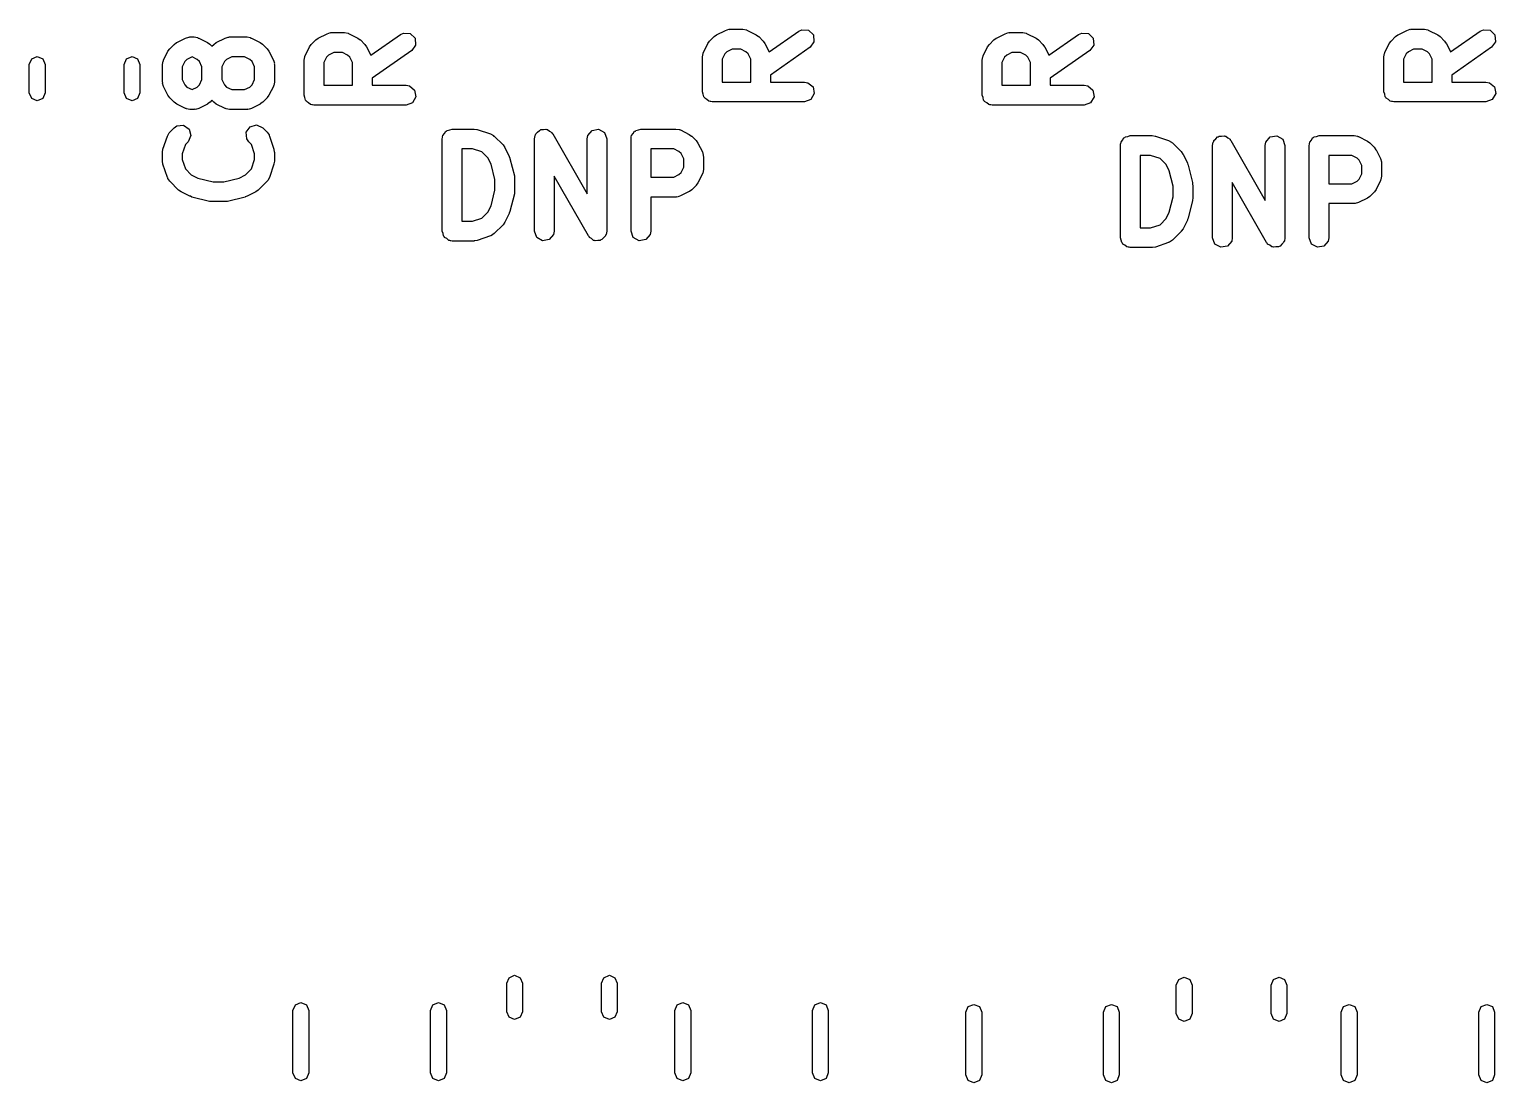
# Model space of a CAD drawing. Extents: x 72 to 186, y -144 to -85.
# Drawn here: x 111.56 to 122.69, y -112.82 to -104.83 of the extents above; entities that cross this region are included whole.
import ezdxf

# ---------------------------------------------------------------- set-up
doc = ezdxf.new("R2010")
doc.units = 0
doc.layers.add('BLACK', color=7, linetype='CONTINUOUS')

msp = doc.modelspace()

# ---------------------------------------------------------------- linework, layer by layer
at = {"layer": 'BLACK', "linetype": 'CONTINUOUS'}
for p, q in [((112.674, -104.925), (112.741, -104.891)), ((112.741, -104.891), (112.766, -104.884)), ((112.766, -104.884), (112.77, -104.885)), ((112.77, -104.885), (112.774, -104.883)), ((112.774, -104.883), (112.808, -104.883)), ((112.808, -104.883), (112.833, -104.888)), ((112.833, -104.888), (112.837, -104.891)), ((112.837, -104.891), (112.841, -104.891)), ((112.841, -104.891), (112.908, -104.925)), ((112.974, -104.925), (113.041, -104.891)), ((113.041, -104.891), (113.066, -104.884)), ((113.066, -104.884), (113.07, -104.885)), ((113.07, -104.885), (113.074, -104.883)), ((113.074, -104.883), (113.208, -104.883)), ((113.208, -104.883), (113.233, -104.888)), ((113.233, -104.888), (113.237, -104.891)), ((113.237, -104.891), (113.241, -104.891)), ((113.241, -104.891), (113.308, -104.925)), ((113.748, -104.892), (113.749, -104.891)), ((113.749, -104.891), (113.816, -104.858)), ((113.816, -104.858), (113.841, -104.85)), ((113.841, -104.85), (113.845, -104.852)), ((113.845, -104.852), (113.849, -104.85)), ((113.849, -104.85), (113.949, -104.85)), ((113.949, -104.85), (113.975, -104.855)), ((113.975, -104.855), (113.978, -104.857)), ((113.978, -104.857), (113.983, -104.858)), ((113.983, -104.858), (114.05, -104.891)), ((114.05, -104.891), (114.068, -104.905)), ((114.148, -105.021), (114.373, -104.864)), ((114.373, -104.864), (114.397, -104.853)), ((114.397, -104.853), (114.448, -104.857)), ((114.448, -104.857), (114.484, -104.893)), ((116.721, -104.914), (116.755, -104.88)), ((116.755, -104.88), (116.773, -104.867)), ((116.773, -104.867), (116.774, -104.866)), ((116.774, -104.866), (116.841, -104.833)), ((116.841, -104.833), (116.866, -104.825)), ((116.866, -104.825), (116.87, -104.827)), ((116.87, -104.827), (116.874, -104.825)), ((116.874, -104.825), (116.974, -104.825)), ((116.974, -104.825), (117, -104.83)), ((117, -104.83), (117.003, -104.832)), ((117.003, -104.832), (117.008, -104.833)), ((117.008, -104.833), (117.075, -104.866)), ((117.075, -104.866), (117.093, -104.88)), ((117.093, -104.88), (117.094, -104.88)), ((117.094, -104.88), (117.127, -104.914)), ((117.173, -104.996), (117.398, -104.839)), ((117.398, -104.839), (117.422, -104.828)), ((117.422, -104.828), (117.473, -104.832)), ((117.473, -104.832), (117.509, -104.868)), ((117.509, -104.868), (117.513, -104.919)), ((118.898, -104.892), (118.899, -104.891)), ((118.899, -104.891), (118.966, -104.858)), ((118.966, -104.858), (118.991, -104.85)), ((118.991, -104.85), (118.995, -104.852)), ((118.995, -104.852), (118.999, -104.85)), ((118.999, -104.85), (119.099, -104.85)), ((119.099, -104.85), (119.125, -104.855)), ((119.125, -104.855), (119.128, -104.857)), ((119.128, -104.857), (119.133, -104.858)), ((119.133, -104.858), (119.2, -104.891)), ((119.2, -104.891), (119.218, -104.905)), ((119.298, -105.021), (119.523, -104.864)), ((119.523, -104.864), (119.547, -104.853)), ((119.547, -104.853), (119.598, -104.857)), ((119.598, -104.857), (119.634, -104.893)), ((121.896, -104.914), (121.93, -104.88)), ((121.93, -104.88), (121.948, -104.867)), ((121.948, -104.867), (121.949, -104.866)), ((121.949, -104.866), (122.016, -104.833)), ((122.016, -104.833), (122.041, -104.825)), ((122.041, -104.825), (122.045, -104.827)), ((122.045, -104.827), (122.049, -104.825)), ((122.049, -104.825), (122.149, -104.825)), ((122.149, -104.825), (122.175, -104.83)), ((122.175, -104.83), (122.178, -104.832)), ((122.178, -104.832), (122.183, -104.833)), ((122.183, -104.833), (122.25, -104.866)), ((122.25, -104.866), (122.268, -104.88)), ((122.268, -104.88), (122.269, -104.88)), ((122.269, -104.88), (122.302, -104.914)), ((122.348, -104.996), (122.573, -104.839)), ((122.573, -104.839), (122.597, -104.828)), ((122.597, -104.828), (122.648, -104.832)), ((122.648, -104.832), (122.684, -104.868)), ((122.684, -104.868), (122.688, -104.919)), ((112.574, -105.058), (112.607, -104.991)), ((112.607, -104.991), (112.621, -104.973)), ((112.621, -104.972), (112.655, -104.939)), ((112.621, -104.973), (112.621, -104.972)), ((112.655, -104.939), (112.673, -104.926)), ((112.673, -104.926), (112.674, -104.925)), ((112.908, -104.925), (112.926, -104.938)), ((112.926, -104.938), (112.927, -104.939)), ((112.927, -104.939), (112.941, -104.952)), ((112.941, -104.952), (112.955, -104.939)), ((112.955, -104.939), (112.973, -104.926)), ((112.973, -104.926), (112.974, -104.925)), ((113.308, -104.925), (113.326, -104.938)), ((113.326, -104.938), (113.327, -104.939)), ((113.327, -104.939), (113.361, -104.972)), ((113.361, -104.972), (113.374, -104.99)), ((113.374, -104.99), (113.375, -104.991)), ((113.375, -104.991), (113.408, -105.058)), ((113.649, -105.025), (113.682, -104.958)), ((113.682, -104.958), (113.696, -104.94)), ((113.696, -104.939), (113.73, -104.905)), ((113.696, -104.94), (113.696, -104.939)), ((113.73, -104.905), (113.748, -104.892)), ((113.867, -105), (113.827, -105.02)), ((113.932, -105), (113.867, -105)), ((113.972, -105.02), (113.932, -105)), ((114.068, -104.905), (114.069, -104.905)), ((114.069, -104.905), (114.102, -104.939)), ((114.102, -104.939), (114.115, -104.957)), ((114.115, -104.957), (114.116, -104.958)), ((114.116, -104.958), (114.148, -105.021)), ((114.459, -104.986), (114.158, -105.197)), ((114.488, -104.944), (114.459, -104.986)), ((114.484, -104.893), (114.488, -104.944)), ((116.673, -105.004), (116.674, -105)), ((116.674, -105), (116.707, -104.933)), ((116.707, -104.933), (116.721, -104.915)), ((116.721, -104.915), (116.721, -104.914)), ((116.852, -104.995), (116.836, -105.011)), ((116.892, -104.975), (116.852, -104.995)), ((116.957, -104.975), (116.892, -104.975)), ((116.997, -104.995), (116.957, -104.975)), ((117.013, -105.011), (116.997, -104.995)), ((117.127, -104.914), (117.14, -104.932)), ((117.14, -104.932), (117.141, -104.933)), ((117.141, -104.933), (117.173, -104.996)), ((117.484, -104.961), (117.183, -105.172)), ((117.513, -104.919), (117.484, -104.961)), ((118.799, -105.025), (118.832, -104.958)), ((118.832, -104.958), (118.846, -104.94)), ((118.846, -104.939), (118.88, -104.905)), ((118.846, -104.94), (118.846, -104.939)), ((118.88, -104.905), (118.898, -104.892)), ((119.017, -105), (118.977, -105.02)), ((119.082, -105), (119.017, -105)), ((119.122, -105.02), (119.082, -105)), ((119.218, -104.905), (119.219, -104.905)), ((119.219, -104.905), (119.252, -104.939)), ((119.252, -104.939), (119.265, -104.957)), ((119.265, -104.957), (119.266, -104.958)), ((119.266, -104.958), (119.298, -105.021)), ((119.609, -104.986), (119.308, -105.197)), ((119.638, -104.944), (119.609, -104.986)), ((119.634, -104.893), (119.638, -104.944)), ((121.848, -105.004), (121.849, -105)), ((121.849, -105), (121.882, -104.933)), ((121.882, -104.933), (121.896, -104.915)), ((121.896, -104.915), (121.896, -104.914)), ((122.027, -104.995), (122.011, -105.011)), ((122.067, -104.975), (122.027, -104.995)), ((122.132, -104.975), (122.067, -104.975)), ((122.172, -104.995), (122.132, -104.975)), ((122.188, -105.011), (122.172, -104.995)), ((122.302, -104.914), (122.315, -104.932)), ((122.315, -104.932), (122.316, -104.933)), ((122.316, -104.933), (122.348, -104.996)), ((122.659, -104.961), (122.358, -105.172)), ((122.688, -104.919), (122.659, -104.961)), ((111.555, -105.092), (111.573, -105.05)), ((111.555, -105.308), (111.555, -105.092)), ((111.573, -105.05), (111.615, -105.032)), ((111.615, -105.032), (111.657, -105.05)), ((111.657, -105.05), (111.675, -105.092)), ((111.675, -105.092), (111.675, -105.308)), ((112.275, -105.092), (112.293, -105.05)), ((112.275, -105.308), (112.275, -105.092)), ((112.293, -105.05), (112.335, -105.032)), ((112.335, -105.032), (112.377, -105.05)), ((112.377, -105.05), (112.395, -105.092)), ((112.395, -105.092), (112.395, -105.308)), ((112.566, -105.092), (112.571, -105.066)), ((112.566, -105.225), (112.566, -105.092)), ((112.571, -105.066), (112.573, -105.063)), ((112.573, -105.063), (112.574, -105.058)), ((112.736, -105.069), (112.716, -105.109)), ((112.716, -105.109), (112.716, -105.207)), ((112.752, -105.053), (112.736, -105.069)), ((112.791, -105.034), (112.752, -105.053)), ((112.83, -105.053), (112.791, -105.034)), ((112.846, -105.069), (112.83, -105.053)), ((112.866, -105.109), (112.846, -105.069)), ((112.866, -105.207), (112.866, -105.109)), ((113.036, -105.069), (113.016, -105.109)), ((113.016, -105.109), (113.016, -105.207)), ((113.052, -105.053), (113.036, -105.069)), ((113.092, -105.033), (113.052, -105.053)), ((113.19, -105.033), (113.092, -105.033)), ((113.23, -105.053), (113.19, -105.033)), ((113.246, -105.069), (113.23, -105.053)), ((113.266, -105.109), (113.246, -105.069)), ((113.266, -105.207), (113.266, -105.109)), ((113.408, -105.058), (113.416, -105.083)), ((113.416, -105.083), (113.414, -105.087)), ((113.414, -105.087), (113.416, -105.092)), ((113.416, -105.092), (113.416, -105.225)), ((113.641, -105.058), (113.646, -105.033)), ((113.641, -105.325), (113.641, -105.058)), ((113.646, -105.033), (113.648, -105.029)), ((113.648, -105.029), (113.649, -105.025)), ((113.811, -105.036), (113.791, -105.076)), ((113.791, -105.076), (113.791, -105.25)), ((113.827, -105.02), (113.811, -105.036)), ((113.988, -105.036), (113.972, -105.02)), ((114.008, -105.076), (113.988, -105.036)), ((114.008, -105.25), (114.008, -105.076)), ((116.666, -105.033), (116.671, -105.008)), ((116.666, -105.3), (116.666, -105.033)), ((116.671, -105.008), (116.673, -105.004)), ((116.836, -105.011), (116.816, -105.051)), ((116.816, -105.051), (116.816, -105.225)), ((117.033, -105.051), (117.013, -105.011)), ((117.033, -105.225), (117.033, -105.051)), ((118.791, -105.058), (118.796, -105.033)), ((118.791, -105.325), (118.791, -105.058)), ((118.796, -105.033), (118.798, -105.029)), ((118.798, -105.029), (118.799, -105.025)), ((118.961, -105.036), (118.941, -105.076)), ((118.941, -105.076), (118.941, -105.25)), ((118.977, -105.02), (118.961, -105.036)), ((119.138, -105.036), (119.122, -105.02)), ((119.158, -105.076), (119.138, -105.036)), ((119.158, -105.25), (119.158, -105.076)), ((121.841, -105.033), (121.846, -105.008)), ((121.841, -105.3), (121.841, -105.033)), ((121.846, -105.008), (121.848, -105.004)), ((122.011, -105.011), (121.991, -105.051)), ((121.991, -105.051), (121.991, -105.225)), ((122.208, -105.051), (122.188, -105.011)), ((122.208, -105.225), (122.208, -105.051)), ((112.568, -105.229), (112.566, -105.225)), ((112.716, -105.207), (112.736, -105.247)), ((112.846, -105.247), (112.866, -105.207)), ((113.016, -105.207), (113.036, -105.247)), ((113.246, -105.247), (113.266, -105.207)), ((113.416, -105.225), (113.412, -105.251)), ((114.158, -105.197), (114.158, -105.25)), ((116.816, -105.225), (117.033, -105.225)), ((117.183, -105.172), (117.183, -105.225)), ((117.183, -105.225), (117.441, -105.225)), ((117.441, -105.225), (117.467, -105.23)), ((119.308, -105.197), (119.308, -105.25)), ((121.991, -105.225), (122.208, -105.225)), ((122.358, -105.172), (122.358, -105.225)), ((122.358, -105.225), (122.616, -105.225)), ((122.616, -105.225), (122.642, -105.23)), ((111.573, -105.35), (111.555, -105.308)), ((111.675, -105.308), (111.657, -105.35)), ((112.293, -105.35), (112.275, -105.308)), ((112.395, -105.308), (112.377, -105.35)), ((112.567, -105.234), (112.568, -105.229)), ((112.574, -105.259), (112.567, -105.234)), ((112.607, -105.325), (112.574, -105.259)), ((112.608, -105.326), (112.607, -105.325)), ((112.621, -105.345), (112.608, -105.326)), ((112.736, -105.247), (112.752, -105.263)), ((112.752, -105.263), (112.791, -105.283)), ((112.791, -105.283), (112.83, -105.263)), ((112.83, -105.263), (112.846, -105.247)), ((113.036, -105.247), (113.052, -105.263)), ((113.052, -105.263), (113.092, -105.283)), ((113.092, -105.283), (113.19, -105.283)), ((113.19, -105.283), (113.23, -105.263)), ((113.23, -105.263), (113.246, -105.247)), ((113.375, -105.325), (113.361, -105.343)), ((113.408, -105.259), (113.375, -105.325)), ((113.409, -105.254), (113.408, -105.259)), ((113.412, -105.251), (113.409, -105.254)), ((113.648, -105.343), (113.641, -105.325)), ((113.791, -105.25), (114.008, -105.25)), ((114.158, -105.25), (114.416, -105.25)), ((114.416, -105.25), (114.442, -105.255)), ((114.442, -105.255), (114.481, -105.287)), ((114.481, -105.287), (114.49, -105.338)), ((116.673, -105.318), (116.666, -105.3)), ((116.676, -105.337), (116.673, -105.318)), ((116.681, -105.342), (116.676, -105.337)), ((117.467, -105.23), (117.506, -105.262)), ((117.515, -105.313), (117.489, -105.357)), ((117.506, -105.262), (117.515, -105.313)), ((118.798, -105.343), (118.791, -105.325)), ((118.941, -105.25), (119.158, -105.25)), ((119.308, -105.25), (119.566, -105.25)), ((119.566, -105.25), (119.592, -105.255)), ((119.592, -105.255), (119.631, -105.287)), ((119.631, -105.287), (119.64, -105.338)), ((121.848, -105.318), (121.841, -105.3)), ((121.851, -105.337), (121.848, -105.318)), ((121.856, -105.342), (121.851, -105.337)), ((122.642, -105.23), (122.681, -105.262)), ((122.69, -105.313), (122.664, -105.357)), ((122.681, -105.262), (122.69, -105.313)), ((111.615, -105.368), (111.573, -105.35)), ((111.657, -105.35), (111.615, -105.368)), ((112.335, -105.368), (112.293, -105.35)), ((112.377, -105.35), (112.335, -105.368)), ((112.655, -105.378), (112.621, -105.345)), ((112.656, -105.379), (112.655, -105.378)), ((112.674, -105.392), (112.656, -105.379)), ((112.741, -105.425), (112.674, -105.392)), ((112.745, -105.426), (112.741, -105.425)), ((112.749, -105.429), (112.745, -105.426)), ((112.774, -105.433), (112.749, -105.429)), ((112.808, -105.433), (112.774, -105.433)), ((112.812, -105.432), (112.808, -105.433)), ((112.816, -105.433), (112.812, -105.432)), ((112.841, -105.425), (112.816, -105.433)), ((112.908, -105.392), (112.841, -105.425)), ((112.909, -105.391), (112.908, -105.392)), ((112.927, -105.378), (112.909, -105.391)), ((112.941, -105.364), (112.927, -105.378)), ((112.955, -105.378), (112.941, -105.364)), ((112.956, -105.379), (112.955, -105.378)), ((112.974, -105.392), (112.956, -105.379)), ((113.041, -105.425), (112.974, -105.392)), ((113.045, -105.426), (113.041, -105.425)), ((113.049, -105.429), (113.045, -105.426)), ((113.074, -105.433), (113.049, -105.429)), ((113.208, -105.433), (113.074, -105.433)), ((113.212, -105.432), (113.208, -105.433)), ((113.216, -105.433), (113.212, -105.432)), ((113.241, -105.425), (113.216, -105.433)), ((113.308, -105.392), (113.241, -105.425)), ((113.309, -105.391), (113.308, -105.392)), ((113.327, -105.378), (113.309, -105.391)), ((113.361, -105.345), (113.327, -105.378)), ((113.361, -105.343), (113.361, -105.345)), ((113.651, -105.362), (113.648, -105.343)), ((113.656, -105.367), (113.651, -105.362)), ((113.659, -105.373), (113.656, -105.367)), ((113.675, -105.383), (113.659, -105.373)), ((113.69, -105.395), (113.675, -105.383)), ((113.7, -105.397), (113.69, -105.395)), ((113.703, -105.399), (113.7, -105.397)), ((113.706, -105.398), (113.703, -105.399)), ((113.716, -105.4), (113.706, -105.398)), ((114.416, -105.4), (113.716, -105.4)), ((114.464, -105.382), (114.416, -105.4)), ((114.49, -105.338), (114.464, -105.382)), ((116.684, -105.348), (116.681, -105.342)), ((116.7, -105.358), (116.684, -105.348)), ((116.715, -105.37), (116.7, -105.358)), ((116.725, -105.372), (116.715, -105.37)), ((116.728, -105.374), (116.725, -105.372)), ((116.731, -105.373), (116.728, -105.374)), ((116.741, -105.375), (116.731, -105.373)), ((117.441, -105.375), (116.741, -105.375)), ((117.489, -105.357), (117.441, -105.375)), ((118.801, -105.362), (118.798, -105.343)), ((118.806, -105.367), (118.801, -105.362)), ((118.809, -105.373), (118.806, -105.367)), ((118.825, -105.383), (118.809, -105.373)), ((118.84, -105.395), (118.825, -105.383)), ((118.85, -105.397), (118.84, -105.395)), ((118.853, -105.399), (118.85, -105.397)), ((118.856, -105.398), (118.853, -105.399)), ((118.866, -105.4), (118.856, -105.398)), ((119.566, -105.4), (118.866, -105.4)), ((119.614, -105.382), (119.566, -105.4)), ((119.64, -105.338), (119.614, -105.382)), ((121.859, -105.348), (121.856, -105.342)), ((121.875, -105.358), (121.859, -105.348)), ((121.89, -105.37), (121.875, -105.358)), ((121.9, -105.372), (121.89, -105.37)), ((121.903, -105.374), (121.9, -105.372)), ((121.906, -105.373), (121.903, -105.374)), ((121.916, -105.375), (121.906, -105.373)), ((122.616, -105.375), (121.916, -105.375)), ((122.664, -105.357), (122.616, -105.375)), ((112.655, -105.572), (112.676, -105.557)), ((112.676, -105.557), (112.727, -105.553)), ((112.727, -105.553), (112.769, -105.582)), ((113.231, -105.564), (113.281, -105.55)), ((113.281, -105.55), (113.327, -105.572)), ((112.57, -105.735), (112.603, -105.635)), ((112.603, -105.635), (112.616, -105.612)), ((112.616, -105.612), (112.619, -105.609)), ((112.619, -105.609), (112.621, -105.605)), ((112.621, -105.605), (112.655, -105.572)), ((112.782, -105.632), (112.761, -105.678)), ((112.769, -105.582), (112.782, -105.632)), ((113.202, -105.606), (113.231, -105.564)), ((113.206, -105.657), (113.202, -105.606)), ((113.221, -105.678), (113.206, -105.657)), ((113.327, -105.572), (113.361, -105.605)), ((113.361, -105.605), (113.376, -105.627)), ((113.376, -105.627), (113.376, -105.631)), ((113.376, -105.631), (113.379, -105.635)), ((113.379, -105.635), (113.412, -105.735)), ((114.69, -105.657), (114.692, -105.647)), ((114.69, -106.357), (114.69, -105.657)), ((114.691, -105.644), (114.693, -105.641)), ((114.692, -105.647), (114.691, -105.644)), ((114.693, -105.641), (114.695, -105.631)), ((114.695, -105.631), (114.707, -105.616)), ((114.707, -105.616), (114.717, -105.599)), ((114.717, -105.599), (114.723, -105.597)), ((114.723, -105.597), (114.728, -105.592)), ((114.728, -105.592), (114.747, -105.588)), ((114.747, -105.588), (114.765, -105.582)), ((114.765, -105.582), (114.932, -105.582)), ((114.932, -105.582), (114.954, -105.585)), ((114.954, -105.585), (114.956, -105.585)), ((114.956, -105.585), (115.056, -105.619)), ((115.056, -105.619), (115.079, -105.631)), ((115.079, -105.631), (115.081, -105.635)), ((115.081, -105.635), (115.085, -105.637)), ((115.085, -105.637), (115.152, -105.703)), ((115.39, -105.657), (115.395, -105.631)), ((115.39, -106.357), (115.39, -105.657)), ((115.395, -105.631), (115.399, -105.626)), ((115.399, -105.626), (115.401, -105.619)), ((115.401, -105.619), (115.415, -105.606)), ((115.415, -105.606), (115.428, -105.592)), ((115.428, -105.592), (115.435, -105.59)), ((115.435, -105.59), (115.44, -105.586)), ((115.44, -105.586), (115.459, -105.586)), ((115.459, -105.586), (115.478, -105.583)), ((115.478, -105.583), (115.484, -105.586)), ((115.484, -105.586), (115.491, -105.586)), ((115.491, -105.586), (115.506, -105.599)), ((115.506, -105.599), (115.523, -105.608)), ((115.523, -105.608), (115.525, -105.615)), ((115.525, -105.615), (115.53, -105.619)), ((115.53, -105.619), (115.79, -106.074)), ((115.79, -105.657), (115.795, -105.631)), ((115.79, -106.074), (115.79, -105.657)), ((115.795, -105.631), (115.828, -105.592)), ((115.828, -105.592), (115.878, -105.583)), ((115.878, -105.583), (115.923, -105.608)), ((115.923, -105.608), (115.94, -105.657)), ((115.94, -105.657), (115.94, -106.357)), ((116.124, -105.657), (116.125, -105.647)), ((116.124, -106.357), (116.124, -105.657)), ((116.125, -105.644), (116.126, -105.641)), ((116.125, -105.647), (116.125, -105.644)), ((116.126, -105.641), (116.128, -105.631)), ((116.128, -105.631), (116.141, -105.616)), ((116.141, -105.616), (116.15, -105.599)), ((116.15, -105.599), (116.157, -105.597)), ((116.157, -105.597), (116.161, -105.592)), ((116.161, -105.592), (116.18, -105.588)), ((116.18, -105.588), (116.199, -105.582)), ((116.199, -105.582), (116.465, -105.582)), ((116.465, -105.582), (116.491, -105.586)), ((116.491, -105.586), (116.494, -105.589)), ((116.494, -105.589), (116.499, -105.589)), ((116.499, -105.589), (116.566, -105.623)), ((116.566, -105.623), (116.584, -105.636)), ((116.584, -105.636), (116.585, -105.637)), ((116.585, -105.637), (116.618, -105.67)), ((116.618, -105.67), (116.631, -105.689)), ((119.845, -105.681), (119.857, -105.666)), ((119.857, -105.666), (119.867, -105.649)), ((119.867, -105.649), (119.873, -105.647)), ((119.873, -105.647), (119.878, -105.642)), ((119.878, -105.642), (119.897, -105.638)), ((119.897, -105.638), (119.915, -105.632)), ((119.915, -105.632), (120.082, -105.632)), ((120.082, -105.632), (120.104, -105.635)), ((120.104, -105.635), (120.106, -105.635)), ((120.106, -105.635), (120.206, -105.669)), ((120.206, -105.669), (120.229, -105.681)), ((120.549, -105.676), (120.551, -105.669)), ((120.551, -105.669), (120.565, -105.656)), ((120.565, -105.656), (120.578, -105.642)), ((120.578, -105.642), (120.585, -105.64)), ((120.585, -105.64), (120.59, -105.636)), ((120.59, -105.636), (120.609, -105.636)), ((120.609, -105.636), (120.628, -105.633)), ((120.628, -105.633), (120.634, -105.636)), ((120.634, -105.636), (120.641, -105.636)), ((120.641, -105.636), (120.656, -105.649)), ((120.656, -105.649), (120.673, -105.658)), ((120.673, -105.658), (120.675, -105.665)), ((120.675, -105.665), (120.68, -105.669)), ((120.68, -105.669), (120.94, -106.124)), ((120.945, -105.681), (120.978, -105.642)), ((120.978, -105.642), (121.028, -105.633)), ((121.028, -105.633), (121.073, -105.658)), ((121.073, -105.658), (121.09, -105.707)), ((121.278, -105.681), (121.291, -105.666)), ((121.291, -105.666), (121.3, -105.649)), ((121.3, -105.649), (121.307, -105.647)), ((121.307, -105.647), (121.311, -105.642)), ((121.311, -105.642), (121.33, -105.638)), ((121.33, -105.638), (121.349, -105.632)), ((121.349, -105.632), (121.615, -105.632)), ((121.615, -105.632), (121.641, -105.636)), ((121.641, -105.636), (121.644, -105.639)), ((121.644, -105.639), (121.649, -105.639)), ((121.649, -105.639), (121.716, -105.673)), ((112.566, -105.758), (112.57, -105.736)), ((112.566, -105.825), (112.566, -105.758)), ((112.57, -105.736), (112.57, -105.735)), ((112.74, -105.699), (112.716, -105.771)), ((112.716, -105.771), (112.716, -105.813)), ((112.761, -105.678), (112.74, -105.699)), ((113.242, -105.699), (113.221, -105.678)), ((113.266, -105.771), (113.242, -105.699)), ((113.266, -105.813), (113.266, -105.771)), ((113.412, -105.735), (113.415, -105.757)), ((113.415, -105.757), (113.416, -105.758)), ((113.416, -105.758), (113.416, -105.825)), ((114.92, -105.732), (114.84, -105.732)), ((114.84, -105.732), (114.84, -106.282)), ((114.992, -105.755), (114.92, -105.732)), ((115.037, -105.801), (114.992, -105.755)), ((115.152, -105.703), (115.165, -105.722)), ((115.165, -105.722), (115.166, -105.723)), ((115.166, -105.723), (115.199, -105.79)), ((116.448, -105.732), (116.274, -105.732)), ((116.274, -105.732), (116.274, -105.948)), ((116.488, -105.752), (116.448, -105.732)), ((116.504, -105.768), (116.488, -105.752)), ((116.524, -105.808), (116.504, -105.768)), ((116.631, -105.689), (116.632, -105.69)), ((116.632, -105.69), (116.666, -105.756)), ((116.666, -105.756), (116.673, -105.781)), ((116.673, -105.781), (116.672, -105.786)), ((119.84, -105.707), (119.842, -105.697)), ((119.84, -106.407), (119.84, -105.707)), ((119.841, -105.694), (119.843, -105.691)), ((119.842, -105.697), (119.841, -105.694)), ((119.843, -105.691), (119.845, -105.681)), ((120.07, -105.782), (119.99, -105.782)), ((119.99, -105.782), (119.99, -106.332)), ((120.142, -105.805), (120.07, -105.782)), ((120.229, -105.681), (120.231, -105.685)), ((120.231, -105.685), (120.235, -105.687)), ((120.235, -105.687), (120.302, -105.753)), ((120.302, -105.753), (120.315, -105.772)), ((120.315, -105.772), (120.316, -105.773)), ((120.316, -105.773), (120.349, -105.84)), ((120.54, -105.707), (120.545, -105.681)), ((120.54, -106.407), (120.54, -105.707)), ((120.545, -105.681), (120.549, -105.676)), ((120.94, -105.707), (120.945, -105.681)), ((120.94, -106.124), (120.94, -105.707)), ((121.09, -105.707), (121.09, -106.407)), ((121.274, -105.707), (121.275, -105.697)), ((121.274, -106.407), (121.274, -105.707)), ((121.275, -105.694), (121.276, -105.691)), ((121.275, -105.697), (121.275, -105.694)), ((121.276, -105.691), (121.278, -105.681)), ((121.598, -105.782), (121.424, -105.782)), ((121.424, -105.782), (121.424, -105.998)), ((121.638, -105.802), (121.598, -105.782)), ((121.716, -105.673), (121.734, -105.686)), ((121.734, -105.686), (121.735, -105.687)), ((121.735, -105.687), (121.768, -105.72)), ((121.768, -105.72), (121.781, -105.739)), ((121.781, -105.739), (121.782, -105.74)), ((121.782, -105.74), (121.816, -105.806)), ((112.567, -105.827), (112.566, -105.825)), ((112.57, -105.849), (112.567, -105.827)), ((112.603, -105.949), (112.57, -105.849)), ((112.716, -105.813), (112.74, -105.884)), ((112.74, -105.884), (112.785, -105.93)), ((113.197, -105.93), (113.242, -105.884)), ((113.242, -105.884), (113.266, -105.813)), ((113.412, -105.849), (113.379, -105.949)), ((113.416, -105.825), (113.412, -105.847)), ((113.412, -105.847), (113.412, -105.849)), ((115.061, -105.849), (115.037, -105.801)), ((115.09, -105.966), (115.061, -105.849)), ((115.199, -105.79), (115.203, -105.802)), ((115.203, -105.802), (115.205, -105.805)), ((115.205, -105.805), (115.238, -105.938)), ((116.504, -105.912), (116.524, -105.872)), ((116.524, -105.872), (116.524, -105.808)), ((116.674, -105.89), (116.669, -105.916)), ((116.672, -105.786), (116.674, -105.79)), ((116.674, -105.79), (116.674, -105.89)), ((120.187, -105.851), (120.142, -105.805)), ((120.211, -105.899), (120.187, -105.851)), ((120.349, -105.84), (120.353, -105.852)), ((120.353, -105.852), (120.355, -105.855)), ((120.355, -105.855), (120.388, -105.988)), ((121.654, -105.818), (121.638, -105.802)), ((121.674, -105.858), (121.654, -105.818)), ((121.674, -105.922), (121.674, -105.858)), ((121.816, -105.806), (121.823, -105.831)), ((121.823, -105.831), (121.822, -105.836)), ((121.822, -105.836), (121.824, -105.84)), ((121.824, -105.84), (121.824, -105.94)), ((112.606, -105.952), (112.603, -105.949)), ((112.606, -105.957), (112.606, -105.952)), ((112.621, -105.978), (112.606, -105.957)), ((112.688, -106.045), (112.621, -105.978)), ((112.785, -105.93), (112.834, -105.954)), ((112.834, -105.954), (112.95, -105.983)), ((112.95, -105.983), (113.032, -105.983)), ((113.032, -105.983), (113.148, -105.954)), ((113.148, -105.954), (113.197, -105.93)), ((113.361, -105.978), (113.294, -106.045)), ((113.363, -105.974), (113.361, -105.978)), ((113.366, -105.972), (113.363, -105.974)), ((113.379, -105.949), (113.366, -105.972)), ((115.09, -106.047), (115.09, -105.966)), ((115.238, -105.938), (115.239, -105.953)), ((115.239, -105.953), (115.24, -105.957)), ((115.24, -105.957), (115.24, -106.057)), ((115.8, -106.394), (115.54, -105.939)), ((115.54, -105.939), (115.54, -106.357)), ((116.274, -105.948), (116.448, -105.948)), ((116.448, -105.948), (116.488, -105.928)), ((116.488, -105.928), (116.504, -105.912)), ((116.632, -105.99), (116.619, -106.008)), ((116.666, -105.923), (116.632, -105.99)), ((116.669, -105.916), (116.666, -105.919)), ((116.666, -105.919), (116.666, -105.923)), ((120.24, -106.016), (120.211, -105.899)), ((120.388, -105.988), (120.389, -106.003)), ((120.389, -106.003), (120.39, -106.007)), ((120.95, -106.444), (120.69, -105.989)), ((120.69, -105.989), (120.69, -106.407)), ((121.424, -105.998), (121.598, -105.998)), ((121.598, -105.998), (121.638, -105.978)), ((121.638, -105.978), (121.654, -105.962)), ((121.654, -105.962), (121.674, -105.922)), ((121.816, -105.973), (121.782, -106.04)), ((121.819, -105.966), (121.816, -105.969)), ((121.816, -105.969), (121.816, -105.973)), ((121.824, -105.94), (121.819, -105.966)), ((112.689, -106.045), (112.688, -106.045)), ((112.707, -106.059), (112.689, -106.045)), ((112.774, -106.092), (112.707, -106.059)), ((112.778, -106.092), (112.774, -106.092)), ((112.79, -106.098), (112.778, -106.092)), ((112.923, -106.131), (112.79, -106.098)), ((113.193, -106.098), (113.059, -106.131)), ((113.195, -106.096), (113.193, -106.098)), ((113.208, -106.092), (113.195, -106.096)), ((113.275, -106.059), (113.208, -106.092)), ((113.276, -106.058), (113.275, -106.059)), ((113.294, -106.045), (113.276, -106.058)), ((115.061, -106.164), (115.09, -106.047)), ((115.238, -106.075), (115.205, -106.208)), ((115.24, -106.057), (115.238, -106.071)), ((115.238, -106.071), (115.238, -106.075)), ((116.465, -106.098), (116.274, -106.098)), ((116.274, -106.098), (116.274, -106.357)), ((116.47, -106.097), (116.465, -106.098)), ((116.474, -106.098), (116.47, -106.097)), ((116.499, -106.09), (116.474, -106.098)), ((116.566, -106.057), (116.499, -106.09)), ((116.567, -106.056), (116.566, -106.057)), ((116.585, -106.043), (116.567, -106.056)), ((116.618, -106.01), (116.585, -106.043)), ((116.619, -106.008), (116.618, -106.01)), ((120.211, -106.214), (120.24, -106.097)), ((120.24, -106.097), (120.24, -106.016)), ((120.39, -106.107), (120.388, -106.121)), ((120.39, -106.007), (120.39, -106.107)), ((121.716, -106.107), (121.649, -106.14)), ((121.717, -106.106), (121.716, -106.107)), ((121.735, -106.093), (121.717, -106.106)), ((121.768, -106.06), (121.735, -106.093)), ((121.769, -106.058), (121.768, -106.06)), ((121.782, -106.04), (121.769, -106.058)), ((112.926, -106.131), (112.923, -106.131)), ((112.941, -106.133), (112.926, -106.131)), ((113.041, -106.133), (112.941, -106.133)), ((113.044, -106.132), (113.041, -106.133)), ((113.059, -106.131), (113.044, -106.132)), ((114.992, -106.258), (115.037, -106.212)), ((115.037, -106.212), (115.061, -106.164)), ((115.199, -106.223), (115.166, -106.29)), ((115.2, -106.22), (115.199, -106.223)), ((115.205, -106.208), (115.2, -106.22)), ((120.187, -106.262), (120.211, -106.214)), ((120.388, -106.125), (120.355, -106.258)), ((120.388, -106.121), (120.388, -106.125)), ((121.615, -106.148), (121.424, -106.148)), ((121.424, -106.148), (121.424, -106.407)), ((121.62, -106.147), (121.615, -106.148)), ((121.624, -106.148), (121.62, -106.147)), ((121.649, -106.14), (121.624, -106.148)), ((114.84, -106.282), (114.92, -106.282)), ((114.92, -106.282), (114.992, -106.258)), ((115.152, -106.31), (115.085, -106.376)), ((115.166, -106.29), (115.152, -106.308)), ((115.152, -106.308), (115.152, -106.31)), ((119.99, -106.332), (120.07, -106.332)), ((120.07, -106.332), (120.142, -106.308)), ((120.142, -106.308), (120.187, -106.262)), ((120.349, -106.273), (120.316, -106.34)), ((120.35, -106.27), (120.349, -106.273)), ((120.355, -106.258), (120.35, -106.27)), ((114.697, -106.375), (114.69, -106.357)), ((114.7, -106.394), (114.697, -106.375)), ((114.706, -106.398), (114.7, -106.394)), ((114.708, -106.405), (114.706, -106.398)), ((114.725, -106.414), (114.708, -106.405)), ((114.74, -106.427), (114.725, -106.414)), ((114.749, -106.429), (114.74, -106.427)), ((114.752, -106.43), (114.749, -106.429)), ((114.756, -106.43), (114.752, -106.43)), ((114.765, -106.432), (114.756, -106.43)), ((114.932, -106.432), (114.765, -106.432)), ((114.934, -106.431), (114.932, -106.432)), ((114.956, -106.428), (114.934, -106.431)), ((115.056, -106.394), (114.956, -106.428)), ((115.059, -106.392), (115.056, -106.394)), ((115.064, -106.391), (115.059, -106.392)), ((115.085, -106.376), (115.064, -106.391)), ((115.408, -106.405), (115.39, -106.357)), ((115.452, -106.43), (115.408, -106.405)), ((115.503, -106.421), (115.452, -106.43)), ((115.536, -106.382), (115.503, -106.421)), ((115.54, -106.357), (115.536, -106.382)), ((115.806, -106.398), (115.8, -106.394)), ((115.808, -106.405), (115.806, -106.398)), ((115.825, -106.414), (115.808, -106.405)), ((115.839, -106.427), (115.825, -106.414)), ((115.846, -106.427), (115.839, -106.427)), ((115.852, -106.43), (115.846, -106.427)), ((115.871, -106.427), (115.852, -106.43)), ((115.891, -106.427), (115.871, -106.427)), ((115.896, -106.423), (115.891, -106.427)), ((115.903, -106.421), (115.896, -106.423)), ((115.915, -106.407), (115.903, -106.421)), ((115.93, -106.394), (115.915, -106.407)), ((115.931, -106.387), (115.93, -106.394)), ((115.936, -106.382), (115.931, -106.387)), ((115.94, -106.357), (115.936, -106.382)), ((116.141, -106.405), (116.124, -106.357)), ((116.186, -106.43), (116.141, -106.405)), ((116.236, -106.421), (116.186, -106.43)), ((116.269, -106.382), (116.236, -106.421)), ((116.274, -106.357), (116.269, -106.382)), ((119.847, -106.425), (119.84, -106.407)), ((119.85, -106.444), (119.847, -106.425)), ((119.856, -106.448), (119.85, -106.444)), ((119.858, -106.455), (119.856, -106.448)), ((120.206, -106.444), (120.106, -106.478)), ((120.209, -106.442), (120.206, -106.444)), ((120.214, -106.441), (120.209, -106.442)), ((120.235, -106.426), (120.214, -106.441)), ((120.302, -106.36), (120.235, -106.426)), ((120.316, -106.34), (120.302, -106.358)), ((120.302, -106.358), (120.302, -106.36)), ((120.558, -106.455), (120.54, -106.407)), ((120.686, -106.432), (120.653, -106.471)), ((120.69, -106.407), (120.686, -106.432)), ((120.956, -106.448), (120.95, -106.444)), ((120.958, -106.455), (120.956, -106.448)), ((121.08, -106.444), (121.065, -106.457)), ((121.081, -106.437), (121.08, -106.444)), ((121.086, -106.432), (121.081, -106.437)), ((121.09, -106.407), (121.086, -106.432)), ((121.291, -106.455), (121.274, -106.407)), ((121.419, -106.432), (121.386, -106.471)), ((121.424, -106.407), (121.419, -106.432)), ((119.875, -106.464), (119.858, -106.455)), ((119.89, -106.477), (119.875, -106.464)), ((119.899, -106.479), (119.89, -106.477)), ((119.902, -106.48), (119.899, -106.479)), ((119.906, -106.48), (119.902, -106.48)), ((119.915, -106.482), (119.906, -106.48)), ((120.082, -106.482), (119.915, -106.482)), ((120.084, -106.481), (120.082, -106.482)), ((120.106, -106.478), (120.084, -106.481)), ((120.602, -106.48), (120.558, -106.455)), ((120.653, -106.471), (120.602, -106.48)), ((120.975, -106.464), (120.958, -106.455)), ((120.989, -106.477), (120.975, -106.464)), ((120.996, -106.477), (120.989, -106.477)), ((121.002, -106.48), (120.996, -106.477)), ((121.021, -106.477), (121.002, -106.48)), ((121.041, -106.477), (121.021, -106.477)), ((121.046, -106.473), (121.041, -106.477)), ((121.053, -106.471), (121.046, -106.473)), ((121.065, -106.457), (121.053, -106.471)), ((121.336, -106.48), (121.291, -106.455)), ((121.386, -106.471), (121.336, -106.48)), ((115.198, -112.025), (115.24, -112.007)), ((115.24, -112.007), (115.282, -112.025)), ((115.918, -112.025), (115.96, -112.007)), ((115.96, -112.007), (116.002, -112.025)), ((115.18, -112.067), (115.198, -112.025)), ((115.18, -112.283), (115.18, -112.067)), ((115.282, -112.025), (115.3, -112.067)), ((115.3, -112.067), (115.3, -112.283)), ((115.9, -112.067), (115.918, -112.025)), ((115.9, -112.283), (115.9, -112.067)), ((116.002, -112.025), (116.02, -112.067)), ((116.02, -112.067), (116.02, -112.283)), ((120.265, -112.082), (120.283, -112.04)), ((120.265, -112.298), (120.265, -112.082)), ((120.283, -112.04), (120.325, -112.022)), ((120.325, -112.022), (120.367, -112.04)), ((120.367, -112.04), (120.385, -112.082)), ((120.385, -112.082), (120.385, -112.298)), ((120.985, -112.082), (121.003, -112.04)), ((120.985, -112.298), (120.985, -112.082)), ((121.003, -112.04), (121.045, -112.022)), ((121.045, -112.022), (121.087, -112.04)), ((121.087, -112.04), (121.105, -112.082)), ((121.105, -112.082), (121.105, -112.298)), ((113.557, -112.273), (113.575, -112.23)), ((113.575, -112.23), (113.617, -112.213)), ((113.617, -112.213), (113.66, -112.23)), ((113.66, -112.23), (113.677, -112.273)), ((114.602, -112.273), (114.62, -112.23)), ((114.62, -112.23), (114.662, -112.213)), ((114.662, -112.213), (114.705, -112.23)), ((114.705, -112.23), (114.722, -112.273)), ((116.457, -112.273), (116.475, -112.23)), ((116.475, -112.23), (116.517, -112.213)), ((116.517, -112.213), (116.56, -112.23)), ((116.56, -112.23), (116.578, -112.273)), ((117.502, -112.273), (117.52, -112.23)), ((117.52, -112.23), (117.562, -112.213)), ((117.562, -112.213), (117.605, -112.23)), ((117.605, -112.23), (117.622, -112.273)), ((118.685, -112.245), (118.727, -112.228)), ((118.727, -112.228), (118.77, -112.245)), ((119.73, -112.245), (119.772, -112.228)), ((119.772, -112.228), (119.815, -112.245)), ((121.535, -112.245), (121.578, -112.228)), ((121.578, -112.228), (121.62, -112.245)), ((122.58, -112.245), (122.622, -112.228)), ((122.622, -112.228), (122.665, -112.245)), ((113.557, -112.747), (113.557, -112.273)), ((113.677, -112.273), (113.677, -112.747)), ((114.602, -112.747), (114.602, -112.273)), ((114.722, -112.273), (114.722, -112.747)), ((115.198, -112.325), (115.18, -112.283)), ((115.24, -112.343), (115.198, -112.325)), ((115.282, -112.325), (115.24, -112.343)), ((115.3, -112.283), (115.282, -112.325)), ((115.918, -112.325), (115.9, -112.283)), ((115.96, -112.343), (115.918, -112.325)), ((116.002, -112.325), (115.96, -112.343)), ((116.02, -112.283), (116.002, -112.325)), ((116.457, -112.747), (116.457, -112.273)), ((116.578, -112.273), (116.578, -112.747)), ((117.502, -112.747), (117.502, -112.273)), ((117.622, -112.273), (117.622, -112.747)), ((118.667, -112.288), (118.685, -112.245)), ((118.667, -112.762), (118.667, -112.288)), ((118.77, -112.245), (118.787, -112.288)), ((118.787, -112.288), (118.787, -112.762)), ((119.712, -112.288), (119.73, -112.245)), ((119.712, -112.762), (119.712, -112.288)), ((119.815, -112.245), (119.832, -112.288)), ((119.832, -112.288), (119.832, -112.762)), ((120.283, -112.34), (120.265, -112.298)), ((120.325, -112.358), (120.283, -112.34)), ((120.367, -112.34), (120.325, -112.358)), ((120.385, -112.298), (120.367, -112.34)), ((121.003, -112.34), (120.985, -112.298)), ((121.045, -112.358), (121.003, -112.34)), ((121.087, -112.34), (121.045, -112.358)), ((121.105, -112.298), (121.087, -112.34)), ((121.517, -112.288), (121.535, -112.245)), ((121.517, -112.762), (121.517, -112.288)), ((121.62, -112.245), (121.637, -112.288)), ((121.637, -112.288), (121.637, -112.762)), ((122.562, -112.288), (122.58, -112.245)), ((122.562, -112.762), (122.562, -112.288)), ((122.665, -112.245), (122.682, -112.288)), ((122.682, -112.288), (122.682, -112.762)), ((113.575, -112.79), (113.557, -112.747)), ((113.617, -112.807), (113.575, -112.79)), ((113.66, -112.79), (113.617, -112.807)), ((113.677, -112.747), (113.66, -112.79)), ((114.62, -112.79), (114.602, -112.747)), ((114.662, -112.807), (114.62, -112.79)), ((114.705, -112.79), (114.662, -112.807)), ((114.722, -112.747), (114.705, -112.79)), ((116.475, -112.79), (116.457, -112.747)), ((116.517, -112.807), (116.475, -112.79)), ((116.56, -112.79), (116.517, -112.807)), ((116.578, -112.747), (116.56, -112.79)), ((117.52, -112.79), (117.502, -112.747)), ((117.562, -112.807), (117.52, -112.79)), ((117.605, -112.79), (117.562, -112.807)), ((117.622, -112.747), (117.605, -112.79)), ((118.685, -112.805), (118.667, -112.762)), ((118.787, -112.762), (118.77, -112.805)), ((119.73, -112.805), (119.712, -112.762)), ((119.832, -112.762), (119.815, -112.805)), ((121.535, -112.805), (121.517, -112.762)), ((121.637, -112.762), (121.62, -112.805)), ((122.58, -112.805), (122.562, -112.762)), ((122.682, -112.762), (122.665, -112.805)), ((118.727, -112.822), (118.685, -112.805)), ((118.77, -112.805), (118.727, -112.822)), ((119.772, -112.822), (119.73, -112.805)), ((119.815, -112.805), (119.772, -112.822)), ((121.578, -112.822), (121.535, -112.805)), ((121.62, -112.805), (121.578, -112.822)), ((122.622, -112.822), (122.58, -112.805)), ((122.665, -112.805), (122.622, -112.822))]:
    msp.add_line(p, q, dxfattribs=at)

doc.saveas('drawing.dxf')
